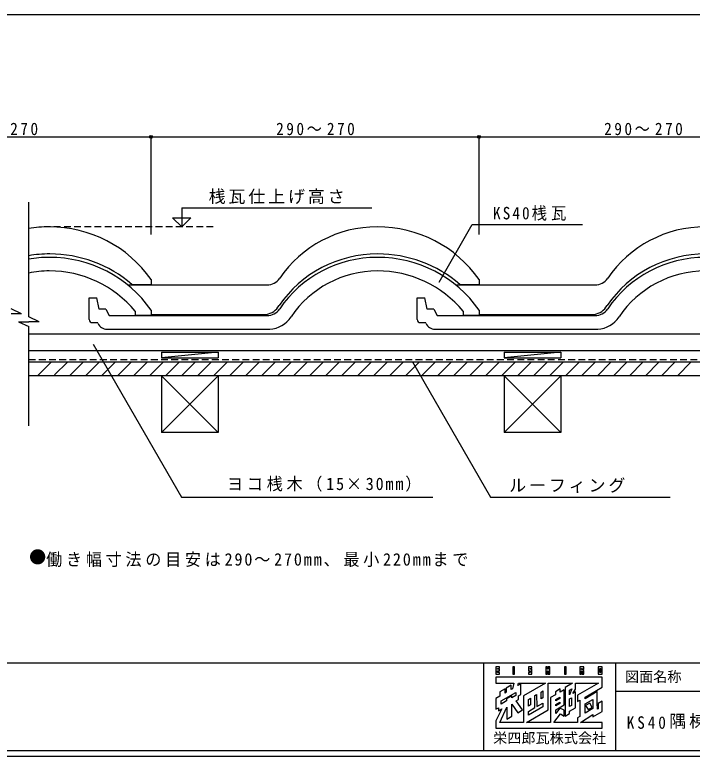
# Model space of a CAD drawing. Units: millimetres, scale not verified. Extents: x -2052 to 1987, y -1380 to 1404.
# Drawn here: x -1248 to -649, y -1380 to -725 of the extents above; entities that cross this region are included whole.
import ezdxf
from ezdxf.enums import TextEntityAlignment as Align

# ---------------------------------------------------------------- set-up
doc = ezdxf.new("R2010")
doc.units = ezdxf.units.MM
doc.header["$LTSCALE"] = 5
doc.header["$PDMODE"] = 32
doc.header["$PDSIZE"] = 2.5
doc.linetypes.add('DASHED1', pattern=[1.8, 1.2, -0.6])
for name, color, linetype in [('A-0_ﾚｲﾔ-160', 7, 'Continuous'), ('A-1_ﾚｲﾔ-161', 3, 'Continuous'), ('A-2_ﾚｲﾔ-162', 4, 'Continuous'), ('A-4_ﾚｲﾔ-164', 3, 'Continuous'), ('A-5_ﾚｲﾔ-165', 7, 'Continuous'), ('A-B_ﾚｲﾔ-171', 3, 'Continuous'), ('A-F_ﾚｲﾔ-175', 7, 'Continuous')]:
    doc.layers.add(name, color=color, linetype=linetype)
doc.styles.add('ＭＳ ゴシック', font='')
doc.styles.get('ＭＳ ゴシック').set_extended_font_data('MS Gothic')

msp = doc.modelspace()

# ---------------------------------------------------------------- linework, layer by layer
at = {"layer": 'A-0_ﾚｲﾔ-160', "color": 4}
for p, q in [((-66.96, -724.877), (-2046.96, -724.877)), ((-2046.96, -1297.479), (-66.96, -1297.479)), ((-833.303, -1374.838), (-833.303, -1297.479)), ((-716.738, -1297.479), (-716.738, -1374.838)), ((-716.738, -1322.488), (-66.96, -1322.488))]:
    msp.add_line(p, q, dxfattribs=at)
at = {"layer": 'A-0_ﾚｲﾔ-160', "linetype": 'DASHED1'}
msp.add_line((-1072.489, -912.15), (-1219.595, -912.15), dxfattribs=at)
at = {"layer": 'A-0_ﾚｲﾔ-160'}
for p, q in [((-746.243, -1303.178), (-746.97, -1303.178)), ((-746.243, -1302.385), (-746.243, -1303.178)), ((-729.971, -1302.385), (-729.971, -1305.957)), ((-729.971, -1305.957), (-730.765, -1305.957)), ((-806.7, -1315.283), (-808.019, -1320.267)), ((-776.339, -1338.831), (-776.339, -1315.283)), ((-752.196, -1320.774), (-752.196, -1315.217)), ((-814.505, -1320.356), (-819.202, -1322.956)), ((-814.505, -1324.057), (-814.505, -1320.356)), ((-809.016, -1320.81), (-809.016, -1317.069)), ((-808.019, -1320.267), (-809.016, -1320.81)), ((-765.888, -1320.489), (-770.055, -1322.89)), ((-765.888, -1323.192), (-765.888, -1320.489)), ((-762.316, -1321.17), (-765.888, -1323.192)), ((-755.417, -1320.353), (-757.554, -1325.744)), ((-757.554, -1321.619), (-755.417, -1320.353)), ((-757.554, -1325.744), (-757.554, -1321.619)), ((-754.695, -1324.522), (-752.196, -1320.774)), ((-813.513, -1323.42), (-814.505, -1324.057)), ((-808.619, -1326.423), (-813.117, -1329.081)), ((-813.117, -1329.081), (-813.117, -1330.909)), ((-805.113, -1326.132), (-808.619, -1328.263)), ((-808.619, -1328.263), (-808.619, -1326.423)), ((-786.592, -1325.47), (-786.46, -1335.987)), ((-782.689, -1329.114), (-782.689, -1323.154)), ((-781.102, -1328.248), (-782.689, -1329.114)), ((-766.153, -1328.976), (-769.592, -1331.081)), ((-757.488, -1335.859), (-757.488, -1329.174)), ((-752.196, -1323.023), (-754.695, -1324.522)), ((-750.476, -1326.065), (-750.476, -1331.621)), ((-813.117, -1330.909), (-817.945, -1333.75)), ((-817.945, -1333.75), (-817.945, -1331.092)), ((-793.802, -1335.666), (-793.802, -1329.637)), ((-791.95, -1334.598), (-793.802, -1335.666)), ((-781.102, -1336.12), (-793.802, -1343.633)), ((-769.592, -1331.081), (-769.592, -1329.769)), ((-766.153, -1333.408), (-769.592, -1335.471)), ((-769.592, -1335.471), (-769.592, -1334.202)), ((-755.9, -1335.023), (-757.488, -1335.859)), ((-736.916, -1329.721), (-736.916, -1337.641)), ((-817.416, -1337.971), (-822.575, -1348.554)), ((-819.797, -1339.625), (-817.416, -1337.971)), ((-795.527, -1349.944), (-776.339, -1338.831)), ((-793.802, -1340.353), (-788.18, -1336.979)), ((-793.802, -1343.633), (-793.802, -1340.353)), ((-771.268, -1349.944), (-765.558, -1342.403)), ((-766.117, -1337.327), (-769.592, -1342.115)), ((-769.592, -1342.115), (-769.592, -1338.831)), ((-762.316, -1339.294), (-766.117, -1337.327)), ((-765.558, -1342.403), (-762.383, -1344.454)), ((-762.316, -1344.454), (-762.316, -1339.294)), ((-736.916, -1337.641), (-743.726, -1341.878)), ((-741.084, -1338.699), (-737.578, -1336.714)), ((-812.918, -1347.099), (-808.42, -1344.454)), ((-774.289, -1349.944), (-795.527, -1349.944)), ((-750.41, -1349.944), (-771.268, -1349.944)), ((-728.714, -1349.944), (-747.714, -1349.944)), ((-2051.96, -1379.838), (-61.96, -1379.838))]:
    msp.add_line(p, q, dxfattribs=at)
at = {"layer": 'A-0_ﾚｲﾔ-160', "color": 2}
msp.add_line((-2046.96, -1374.838), (-66.96, -1374.838), dxfattribs=at)
at = {"layer": 'A-0_ﾚｲﾔ-160'}
for points in [[(-822.575, -1300.93), (-822.575, -1307.346), (-819.532, -1307.346), (-819.532, -1305.957), (-821.12, -1305.957), (-821.12, -1304.435), (-819.532, -1304.435), (-819.532, -1303.046), (-821.12, -1303.046), (-821.12, -1302.385), (-819.532, -1302.385), (-819.532, -1300.93)], [(-807.693, -1300.93), (-807.693, -1307.346), (-806.171, -1307.346), (-806.171, -1300.93)], [(-793.934, -1300.93), (-793.934, -1304.435), (-792.413, -1304.435), (-792.413, -1305.957), (-793.934, -1305.957), (-793.934, -1307.346), (-790.957, -1307.346), (-790.957, -1303.046), (-792.413, -1303.046), (-792.413, -1302.385), (-790.957, -1302.385), (-790.957, -1300.93)], [(-778.589, -1300.93), (-778.589, -1307.346), (-777.133, -1307.346), (-777.133, -1304.435), (-776.339, -1304.435), (-776.339, -1307.346), (-774.884, -1307.346), (-774.884, -1300.93), (-776.339, -1300.93), (-776.339, -1302.981), (-777.133, -1302.981), (-777.133, -1300.93)], [(-762.052, -1300.93), (-762.052, -1307.346), (-760.531, -1307.346), (-760.531, -1300.93)], [(-748.492, -1300.93), (-748.492, -1307.346), (-746.97, -1307.346), (-746.97, -1304.435), (-746.243, -1304.435), (-746.243, -1307.346), (-744.788, -1307.346), (-744.788, -1304.435), (-745.515, -1303.708), (-744.788, -1302.981), (-744.788, -1300.93)], [(-732.22, -1300.93), (-732.22, -1307.346), (-728.714, -1307.346), (-728.714, -1300.93)]]:
    msp.add_lwpolyline(points, close=True, dxfattribs=at)
for points in [[(-746.97, -1303.178), (-746.97, -1302.385), (-746.243, -1302.385)], [(-730.765, -1305.957), (-730.765, -1302.385), (-729.971, -1302.385)], [(-822.575, -1309.925), (-822.575, -1315.283), (-806.7, -1315.283)], [(-743.663, -1327.719), (-728.714, -1318.921), (-728.714, -1309.925), (-822.575, -1309.925)], [(-800.615, -1325.404), (-800.615, -1315.861), (-803.357, -1317.415), (-802.765, -1315.283), (-778.787, -1315.283)], [(-778.787, -1315.283), (-798.233, -1326.661), (-798.233, -1349.944)], [(-776.339, -1315.283), (-754.951, -1315.283), (-761.456, -1319.12)], [(-752.196, -1315.217), (-731.834, -1315.217), (-750.476, -1326.065)], [(-819.202, -1322.956), (-819.202, -1326.793), (-822.575, -1328.777), (-822.575, -1338.368)], [(-809.016, -1317.069), (-813.513, -1319.649), (-813.513, -1323.42)], [(-782.689, -1323.154), (-781.102, -1322.188), (-781.102, -1328.248)], [(-770.055, -1322.89), (-770.055, -1325.602), (-774.289, -1327.983), (-774.289, -1349.944)], [(-769.592, -1338.831), (-762.316, -1334.598), (-762.316, -1321.17)], [(-761.456, -1319.12), (-761.456, -1344.454), (-757.488, -1342.139), (-757.488, -1340.221), (-752.196, -1337.244), (-752.196, -1323.023)], [(-733.014, -1322.824), (-743.663, -1329.321), (-743.663, -1327.719)], [(-736.85, -1345.182), (-728.714, -1340.485), (-728.714, -1331.225), (-732.088, -1333.209), (-732.088, -1337.707), (-732.286, -1337.905), (-732.815, -1338.17), (-732.947, -1332.945), (-733.014, -1322.824)], [(-817.945, -1331.092), (-805.113, -1323.646), (-805.113, -1326.132)], [(-804.848, -1331.027), (-802.533, -1329.637), (-802.533, -1326.594), (-800.615, -1325.404)], [(-793.802, -1329.637), (-791.95, -1328.497), (-791.95, -1334.598)], [(-788.18, -1336.979), (-788.18, -1326.377), (-786.592, -1325.47)], [(-769.592, -1329.769), (-766.153, -1327.678), (-766.153, -1328.976)], [(-757.488, -1329.174), (-755.9, -1328.208), (-755.9, -1335.023)], [(-808.42, -1344.454), (-808.42, -1333.967), (-803.15, -1341.408), (-799.119, -1339.033), (-804.848, -1331.027)], [(-786.46, -1335.987), (-786.46, -1336.053), (-781.168, -1333.011), (-781.102, -1333.077), (-781.102, -1336.12)], [(-769.592, -1334.202), (-766.153, -1332.11), (-766.153, -1333.408)], [(-750.476, -1331.621), (-748.36, -1330.393), (-748.36, -1344.718)], [(-743.726, -1341.878), (-743.662, -1333.587), (-736.916, -1329.721)], [(-737.578, -1336.714), (-739.679, -1333.055), (-743.346, -1335.173), (-741.084, -1338.699)], [(-822.575, -1338.368), (-820.194, -1337.008), (-820.194, -1339.824), (-819.797, -1339.625)], [(-798.233, -1349.944), (-819.075, -1349.944), (-812.918, -1336.467), (-812.918, -1347.099)], [(-822.575, -1348.554), (-822.575, -1355.236), (-728.714, -1355.236), (-728.714, -1349.944)], [(-748.36, -1344.718), (-750.41, -1345.975), (-750.41, -1349.944)], [(-747.714, -1349.944), (-736.85, -1342.98), (-736.85, -1345.182)]]:
    msp.add_lwpolyline(points, dxfattribs=at)
at = {"layer": 'A-1_ﾚｲﾔ-161'}
for p, q in [((-1182.152, -994.136), (-1182.321, -975.051)), ((-1182.321, -975.051), (-1175.573, -975.051)), ((-1173.323, -984.804), (-1175.573, -975.051)), ((-892.152, -994.136), (-892.321, -975.051)), ((-892.321, -975.051), (-885.573, -975.051)), ((-883.323, -984.804), (-885.573, -975.051)), ((-1167.474, -984.804), (-1173.323, -984.804)), ((-1141.49, -986.765), (-1141.49, -990.122)), ((-1127.512, -985.69), (-1127.512, -990.567)), ((-877.475, -984.804), (-883.323, -984.804)), ((-851.49, -986.765), (-851.49, -990.122)), ((-837.512, -985.69), (-837.512, -990.567)), ((-1127.512, -990.567), (-1141.49, -990.122)), ((-837.512, -990.567), (-851.49, -990.122)), ((-1179.453, -996.773), (-1174.93, -996.773)), ((-1174.643, -997.386), (-1174.93, -996.773)), ((-889.453, -996.773), (-884.931, -996.773)), ((-884.644, -997.386), (-884.931, -996.773))]:
    msp.add_line(p, q, dxfattribs=at)
for points in [[(-1167.474, -984.804), (-1164.55, -990.567), (-1024.983, -990.567)], [(-877.475, -984.804), (-874.55, -990.567), (-734.983, -990.567)], [(-1166.474, -1002.536), (-1166.383, -1002.536), (-1164.583, -1002.536), (-1022.605, -1002.536)], [(-876.474, -1002.536), (-876.383, -1002.536), (-874.583, -1002.536), (-732.606, -1002.536)]]:
    msp.add_lwpolyline(points, dxfattribs=at)
for centre, radius, start, end in [((-1217.49, -1043.045), 91.89, 89.99995, 101.41086), ((-1217.49, -1050.045), 98.895, 39.78177, 90), ((-927.49, -1043.045), 91.89, 89.99995, 146.05382), ((-927.49, -1050.045), 98.895, 39.78177, 90), ((-637.49, -1043.045), 91.89, 89.99995, 146.05382), ((-1023.629, -978.837), 23.722, 272.47295, 327.06857), ((-733.629, -978.837), 23.722, 272.47295, 327.06857)]:
    msp.add_arc(centre, radius, start, end, dxfattribs=at)
for centre, major_axis, start_param, end_param in [((-1217.49, -1041.287), (103.661, 0), 1.5707963, 1.7470851), ((-1217.49, -1046.856), (109.313, 0), 0.6039021, 1.5707963), ((-927.49, -1041.287), (103.661, 0), 1.5707963, 2.5537643), ((-927.49, -1046.856), (109.313, 0), 0.6039021, 1.5707963), ((-637.49, -1041.287), (103.661, 0), 1.5707963, 2.5537643), ((-1024.983, -977.267), (13.497, 0), 4.712389, 5.6953569), ((-734.983, -977.267), (13.497, 0), 4.712389, 5.6953569), ((-1179.453, -994.113), (2.699, 0), 3.1503193, 4.712389), ((-889.453, -994.113), (2.699, 0), 3.1503193, 4.712389), ((-1166.474, -993.67), (8.998, 0), 3.5740003, 4.712389), ((-876.474, -993.67), (8.998, 0), 3.5740003, 4.712389)]:
    msp.add_ellipse(centre, major_axis=major_axis, ratio=0.9853, start_param=start_param, end_param=end_param, dxfattribs=at)
at = {"layer": 'A-2_ﾚｲﾔ-162'}
for p, q in [((-1148.181, -963.567), (-1024.983, -963.567)), ((-858.181, -963.567), (-734.983, -963.567)), ((-1127.512, -989.505), (-1025.527, -989.505)), ((-837.512, -989.505), (-735.528, -989.505)), ((-1235.67, -1006.828), (-463.726, -1006.828)), ((-432.422, -1021.838), (-1235.67, -1021.838)), ((-1068.255, -1022.854), (-1118.255, -1027.854)), ((-1118.255, -1022.854), (-1118.255, -1027.854)), ((-1118.255, -1022.854), (-1068.255, -1022.854)), ((-1118.255, -1027.854), (-1068.255, -1027.854)), ((-1068.255, -1022.854), (-1068.255, -1027.854)), ((-765.255, -1022.854), (-815.255, -1027.854)), ((-815.255, -1022.854), (-815.255, -1027.854)), ((-815.255, -1022.854), (-765.255, -1022.854)), ((-815.255, -1027.854), (-765.255, -1027.854)), ((-765.255, -1022.854), (-765.255, -1027.854)), ((-385.422, -1031.838), (-1235.67, -1031.838)), ((-409.577, -1043.839), (-1235.67, -1043.839)), ((-1118.289, -1043.822), (-1118.289, -1093.822)), ((-1068.288, -1043.822), (-1118.289, -1093.822)), ((-1068.288, -1043.822), (-1068.288, -1093.822)), ((-815.288, -1043.823), (-815.288, -1093.823)), ((-765.288, -1043.823), (-815.288, -1093.823)), ((-765.288, -1043.823), (-765.288, -1093.823))]:
    msp.add_line(p, q, dxfattribs=at)
at = {"layer": 'A-2_ﾚｲﾔ-162', "color": 6, "linetype": 'DASHED1'}
msp.add_line((-1235.67, -1029.338), (-385.034, -1029.338), dxfattribs=at)
at = {"layer": 'A-2_ﾚｲﾔ-162'}
for points in [[(-1127.512, -958.69), (-1127.512, -963.567), (-1144.49, -963.027)], [(-837.512, -958.69), (-837.512, -963.567), (-854.489, -963.027)], [(-1118.289, -1043.822), (-1068.288, -1093.822), (-1118.289, -1093.822)], [(-815.288, -1043.823), (-765.288, -1093.823), (-815.288, -1093.823)]]:
    msp.add_lwpolyline(points, dxfattribs=at)
for centre in [(-1028.157, -973.871), (-738.157, -973.871)]:
    msp.add_arc(centre, 15.854, 279.54742, 330.54337, dxfattribs=at)
for centre, major_axis, start_param, end_param in [((-1217.49, -1014.287), (103.661, 0), 1.5707963, 1.7470851), ((-1217.49, -1019.856), (109.313, 0), 0.6039021, 1.5707963), ((-927.49, -1014.287), (103.661, 0), 1.5707963, 2.5537643), ((-927.49, -1019.856), (109.313, 0), 0.6039021, 1.5707963), ((-637.49, -1014.287), (103.661, 0), 1.5707963, 2.5537643), ((-1217.155, -1039.854), (105.313, 0), 1.5707963, 1.747524), ((-1217.155, -1044.689), (110.22, 0), 0.8509471, 1.5707963), ((-927.155, -1039.854), (105.313, 0), 1.5707963, 2.5462984), ((-927.155, -1044.689), (110.22, 0), 0.8509471, 1.5707963), ((-637.155, -1039.854), (105.313, 0), 1.5707963, 2.5462984), ((-1024.983, -950.267), (13.497, 0), 4.712389, 5.6953569), ((-734.983, -950.267), (13.497, 0), 4.712389, 5.6953569)]:
    msp.add_ellipse(centre, major_axis=major_axis, ratio=0.9853, start_param=start_param, end_param=end_param, dxfattribs=at)
at = {"layer": 'A-2_ﾚｲﾔ-162', "color": 7}
for p in [(-1127.512, -832.8), (-837.512, -832.8)]:
    msp.add_point(p, dxfattribs=at)
at = {"layer": 'A-5_ﾚｲﾔ-165'}
for p, q in [((-1397.512, -832.8), (-1127.512, -832.8)), ((-1235.67, -991.728), (-1235.67, -890.531)), ((-1100.387, -895.333), (-1100.387, -912.15)), ((-1100.387, -895.333), (-932.436, -895.333)), ((-1108.443, -904.094), (-1092.331, -904.094)), ((-872.926, -960.994), (-843.469, -909.976)), ((-843.469, -909.976), (-746.159, -909.976)), ((-1242.064, -989.038), (-1251.166, -984.754)), ((-1242.064, -989.038), (-1251.166, -989.038)), ((-1226.568, -996.012), (-1235.67, -991.728)), ((-1244.772, -996.012), (-1235.67, -996.012)), ((-1244.772, -996.012), (-1235.67, -1000.295)), ((-1226.568, -996.012), (-1235.67, -996.012)), ((-1235.67, -1087.981), (-1235.67, -1000.295)), ((-1178.704, -1015.973), (-1100.679, -1151.115)), ((-1227.839, -1043.838), (-1215.839, -1031.838)), ((-1212.91, -1043.053), (-1201.494, -1031.636)), ((-1199.554, -1043.839), (-1187.554, -1031.838)), ((-1185.412, -1043.839), (-1173.412, -1031.838)), ((-1171.27, -1043.839), (-1159.27, -1031.838)), ((-1157.127, -1043.839), (-1145.128, -1031.838)), ((-1142.985, -1043.839), (-1130.985, -1031.838)), ((-1128.844, -1043.839), (-1116.843, -1031.838)), ((-1114.701, -1043.839), (-1102.701, -1031.838)), ((-1100.559, -1043.839), (-1088.559, -1031.838)), ((-1086.417, -1043.839), (-1074.417, -1031.838)), ((-1072.275, -1043.839), (-1060.274, -1031.838)), ((-1058.133, -1043.839), (-1046.132, -1031.838)), ((-1043.99, -1043.839), (-1031.991, -1031.838)), ((-1029.848, -1043.839), (-1017.848, -1031.838)), ((-1015.706, -1043.839), (-1003.706, -1031.838)), ((-1001.564, -1043.839), (-989.564, -1031.838)), ((-987.422, -1043.839), (-975.422, -1031.838)), ((-973.28, -1043.839), (-961.28, -1031.838)), ((-959.138, -1043.839), (-947.138, -1031.838)), ((-944.996, -1043.839), (-932.996, -1031.838)), ((-930.854, -1043.839), (-918.854, -1031.838)), ((-916.712, -1043.839), (-904.711, -1031.838)), ((-902.569, -1043.839), (-890.569, -1031.838)), ((-888.428, -1043.839), (-876.428, -1031.838)), ((-874.285, -1043.839), (-862.286, -1031.838)), ((-860.143, -1043.839), (-848.143, -1031.838)), ((-846.001, -1043.839), (-834.001, -1031.838)), ((-831.859, -1043.839), (-819.859, -1031.838)), ((-817.717, -1043.839), (-805.717, -1031.838)), ((-803.575, -1043.839), (-791.575, -1031.838)), ((-789.432, -1043.839), (-777.432, -1031.838)), ((-775.291, -1043.839), (-763.291, -1031.838)), ((-761.149, -1043.839), (-749.149, -1031.838)), ((-747.007, -1043.839), (-735.006, -1031.838)), ((-732.864, -1043.839), (-720.864, -1031.838)), ((-718.722, -1043.839), (-706.722, -1031.838)), ((-704.58, -1043.839), (-692.58, -1031.838)), ((-690.438, -1043.839), (-678.438, -1031.838)), ((-676.296, -1043.839), (-664.296, -1031.838)), ((-662.154, -1043.839), (-650.154, -1031.838)), ((-1100.679, -1151.115), (-878.531, -1151.115))]:
    msp.add_line(p, q, dxfattribs=at)
for points in [[(-1127.512, -918.885), (-1127.512, -832.8), (-837.512, -832.8)], [(-837.512, -918.885), (-837.512, -832.8), (-547.512, -832.8)], [(-1108.443, -904.094), (-1100.387, -912.15), (-1092.331, -904.094)], [(-896.423, -1031.5), (-827.363, -1151.115), (-668.636, -1151.115)]]:
    msp.add_lwpolyline(points, dxfattribs=at)

# ---------------------------------------------------------------- texts
at = {"layer": 'A-0_ﾚｲﾔ-160', "style": 'ＭＳ ゴシック'}
for s, p in [('図面名称', (-708.541, -1316.97)), ('栄四郎瓦株式会社', (-825.089, -1371.085))]:
    msp.add_text(s, height=9.164, dxfattribs=at).set_placement(p, align=Align.BOTTOM_LEFT)
at = {"layer": 'A-1_ﾚｲﾔ-161', "insert": (-669.316, -1355.621), "char_height": 11, "attachment_point": 7, "style": 'ＭＳ ゴシック'}
msp.add_mtext('\\T1.17;隅棟・平行壁・流れ壁部詳細図', dxfattribs=at)
at = {"layer": 'A-2_ﾚｲﾔ-162', "color": 3, "style": 'ＭＳ ゴシック'}
msp.add_text('●', height=11, dxfattribs=at).set_placement((-1235.298, -1212.749), align=Align.BOTTOM_LEFT)
at = {"layer": 'A-2_ﾚｲﾔ-162', "color": 3, "char_height": 11, "attachment_point": 7, "style": 'ＭＳ ゴシック'}
for insert in [(-1296.887, -831.3), (-1016.887, -831.3), (-726.887, -831.3)]:
    msp.add_mtext('\\T1.33;\\W0.9;290～270', dxfattribs=dict(at, insert=insert))
at = {"layer": 'A-4_ﾚｲﾔ-164', "insert": (-706.956, -1355.811), "char_height": 11, "attachment_point": 7, "style": 'ＭＳ ゴシック'}
msp.add_mtext('\\T1.38;\\W0.9;KS40', dxfattribs=at)
at = {"layer": 'A-B_ﾚｲﾔ-171', "char_height": 11, "attachment_point": 7, "style": 'ＭＳ ゴシック'}
for s, insert in [('\\T1.17;桟瓦仕上げ高さ', (-1076.63, -892.067)), ('\\T1.27;\\W0.9;KS40桟瓦', (-825.19, -906.793)), ('\\T1.23;\\W0.95;ヨコ桟木（15×30mm）', (-1060.341, -1146.171)), ('\\T1.17;ルーフィング', (-810.9, -1147.204))]:
    msp.add_mtext(s, dxfattribs=dict(at, insert=insert))
at = {"layer": 'A-F_ﾚｲﾔ-175', "color": 3, "insert": (-1220.298, -1212.749), "char_height": 11, "attachment_point": 7, "style": 'ＭＳ ゴシック'}
msp.add_mtext('\\T1.23;\\W0.95;働き幅寸法の目安は290～270mm、最小220mmまで', dxfattribs=at)

doc.saveas('drawing.dxf')
